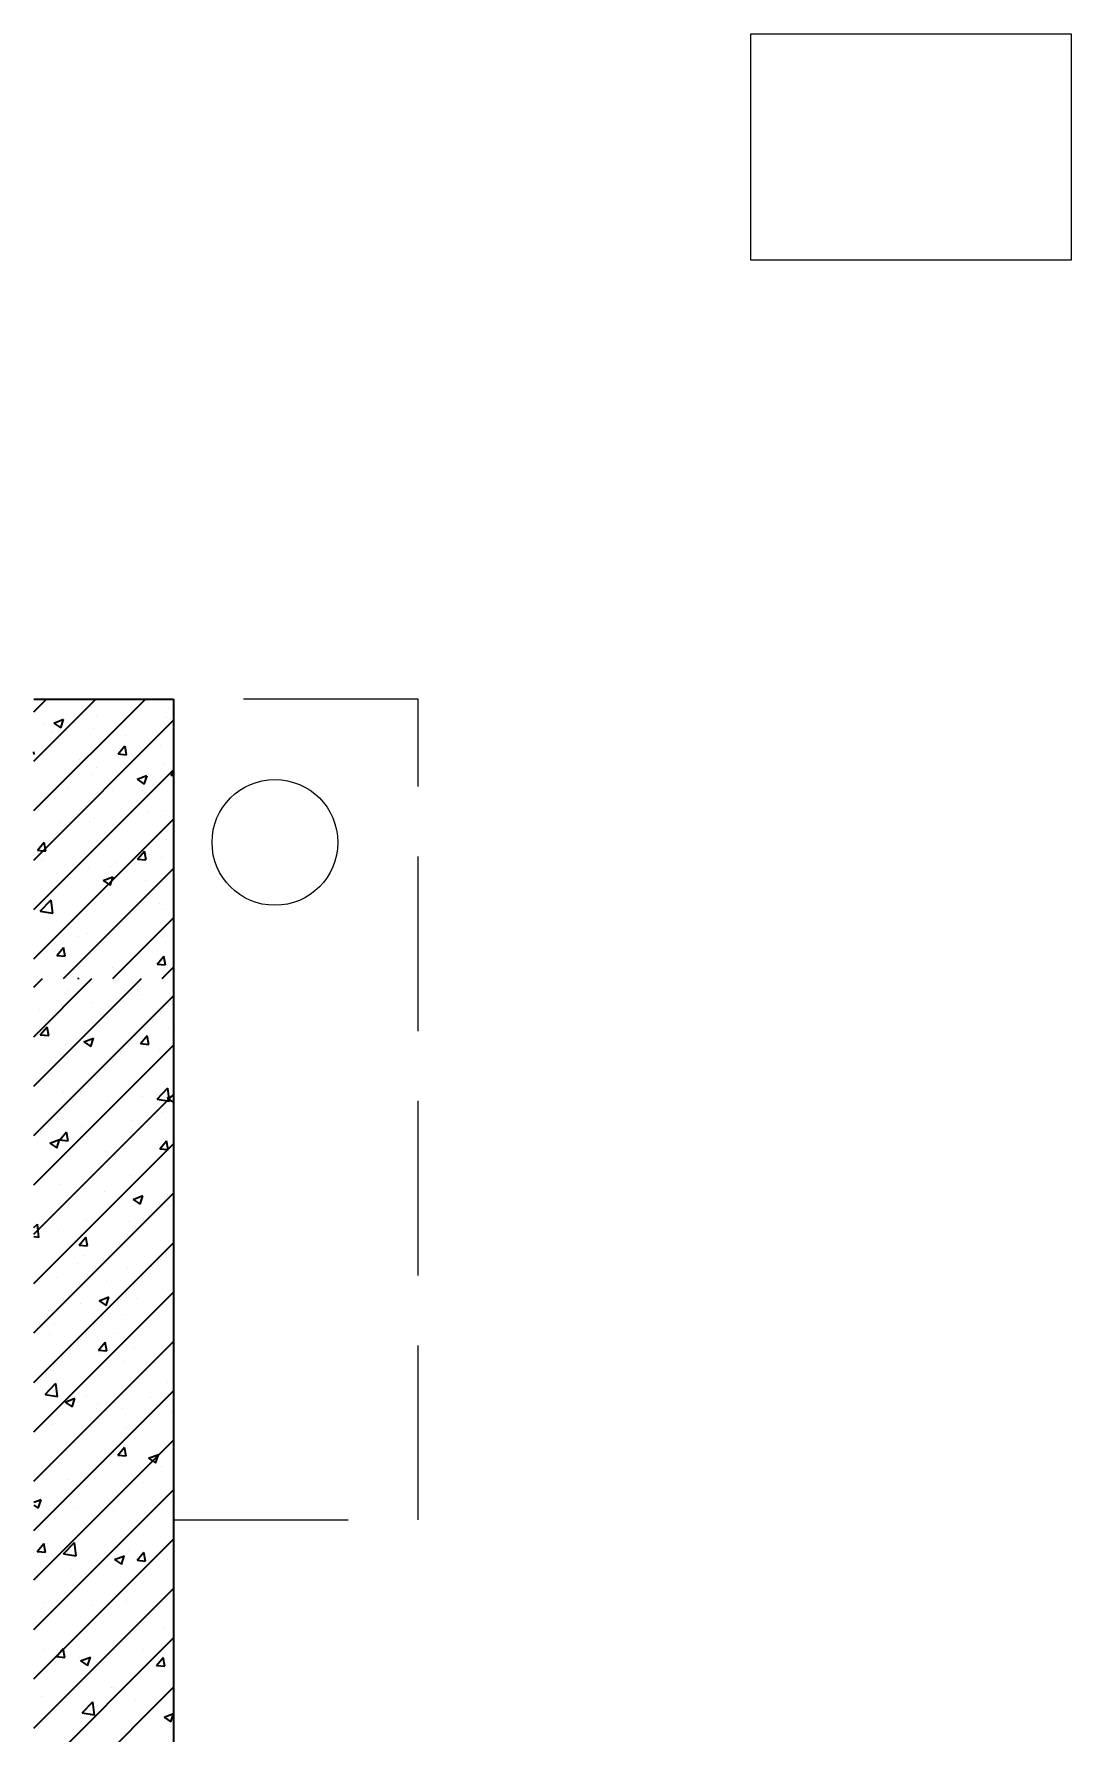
# Model space of a CAD drawing. Header units: inches. Extents: x 143994 to 247866, y 243815 to 272761.
# Drawn here: x 152626 to 154110, y 257056 to 259488 of the extents above; entities that cross this region are included whole.
import ezdxf

# ---------------------------------------------------------------- set-up
doc = ezdxf.new("R2010")
doc.units = ezdxf.units.IN
doc.header["$LTSCALE"] = 1000
doc.header["$MEASUREMENT"] = 0
doc.linetypes.add('DASH', pattern=[0.35, 0.25, -0.1])
doc.layers.add('0-建筑1F', color=127, linetype='Continuous')
doc.layers.add('PUB_TEXT', color=7, linetype='Continuous')
for name, color, linetype, lineweight in [('A-Flr-Misc', 252, 'Continuous', 9), ('A-Flr-Opng', 14, 'Continuous', 9), ('A-Wall', 254, 'Continuous', 35)]:
    doc.layers.add(name, color=color, linetype=linetype, lineweight=lineweight)

# ---------------------------------------------------------------- blocks, each defined once
blk = doc.blocks.new('144')
at = {"layer": 'A-Flr-Misc', "color": 127, "linetype": 'DASH'}
for p, q in [((634136.9, -381650.3), (633786.9, -381650.3)), ((633786.9, -381650.3), (633786.9, -382825.3)), ((634136.9, -382825.3), (634136.9, -381650.3)), ((633786.9, -382825.3), (634136.9, -382825.3))]:
    blk.add_line(p, q, dxfattribs=at)
at = {"layer": 'A-Flr-Opng', "color": 127}
blk.add_circle((633931.9, -381855.3), 90, dxfattribs=at)
at = {"layer": 'A-Wall', "color": 127}
for p, q in [((633586.9, -381650.3), (633786.9, -381650.3)), ((633786.9, -381650.3), (633786.9, -381995.3)), ((633786.9, -381995.3), (633786.9, -384945.3))]:
    blk.add_line(p, q, dxfattribs=at)
at = {"layer": 'A-Wall', "color": 127, "linetype": 'Continuous'}
for p, q in [((633586.9, -381668.3), (633605, -381650.3)), ((633586.9, -381739), (633675.7, -381650.3)), ((633586.9, -381809.8), (633746.4, -381650.3)), ((633586.9, -381880.5), (633786.9, -381680.5)), ((633615.3, -381684.4), (633629.3, -381679)), ((633625.3, -381691.3), (633629.4, -381679.3)), ((633676, -381675.3), (633676, -381675.3)), ((633728.8, -381669.3), (633728.8, -381669.3)), ((633776.4, -381677), (633776.4, -381677)), ((633778.9, -381662.7), (633778.9, -381662.7)), ((633782.7, -381679.8), (633782.7, -381679.8)), ((633602.5, -381685.9), (633602.5, -381685.9)), ((633611.4, -381697.6), (633611.4, -381697.6)), ((633615.3, -381684.4), (633625.3, -381691.1)), ((633672.5, -381692), (633672.5, -381692)), ((633718.1, -381702.1), (633718.1, -381702.1)), ((633587.3, -381728.8), (633586.9, -381725.7)), ((633586.9, -381728.6), (633587.2, -381728.6)), ((633707.6, -381728.7), (633717.2, -381717.2)), ((633707.6, -381728.7), (633719.5, -381729.8)), ((633719.6, -381730), (633717.3, -381717.4)), ((633768.6, -381717), (633768.6, -381717)), ((633586.9, -381951.2), (633786.9, -381751.2)), ((633651.9, -381737), (633651.9, -381737)), ((633676.2, -381748.2), (633676.2, -381748.2)), ((633726.3, -381741.6), (633726.3, -381741.6)), ((633774, -381743.6), (633774, -381743.6)), ((633636.2, -381776.9), (633636.2, -381776.9)), ((633670.1, -381758.6), (633670.1, -381758.6)), ((633734.7, -381764.9), (633748.7, -381759.6)), ((633734.7, -381764.9), (633744.7, -381771.7)), ((633744.7, -381771.9), (633748.8, -381759.8)), ((633782.9, -381759), (633786.9, -381754.8)), ((633782.9, -381759), (633786.9, -381759.6)), ((633699.8, -381780.9), (633699.8, -381780.9)), ((633742.9, -381781.4), (633742.9, -381781.4)), ((633586.9, -382021.9), (633786.9, -381821.9)), ((633623.6, -381827.1), (633623.6, -381827.1)), ((633667.7, -381825.2), (633667.7, -381825.2)), ((633673.6, -381820.5), (633673.6, -381820.5)), ((633749.4, -381810.5), (633749.4, -381810.5)), ((633771.5, -381810.2), (633771.5, -381810.2)), ((633776.2, -381850.9), (633776.2, -381850.9)), ((633591.9, -381866.6), (633601.5, -381855.1)), ((633591.9, -381866.6), (633603.8, -381867.7)), ((633603.9, -381867.9), (633601.6, -381855.3)), ((633659.6, -381870.9), (633659.6, -381870.9)), ((633735.3, -381879.2), (633745, -381867.7)), ((633747.4, -381880.4), (633745.1, -381867.9)), ((633597.2, -381879.1), (633597.2, -381879.1)), ((633621, -381899.4), (633621, -381899.4)), ((633629.2, -382050.3), (633786.9, -381892.6)), ((633665.2, -381891.8), (633665.2, -381891.8)), ((633696.8, -381889.4), (633696.8, -381889.4)), ((633704, -381883.6), (633704, -381883.6)), ((633735.3, -381879.2), (633747.3, -381880.2)), ((633769.1, -381876.8), (633769.1, -381876.8)), ((633639.4, -381906), (633639.4, -381906)), ((633686, -381910), (633700, -381904.6)), ((633686, -381910), (633696, -381916.7)), ((633696.1, -381916.9), (633700.1, -381904.8)), ((633746.2, -381910.5), (633746.2, -381910.5)), ((633595.9, -381953.8), (633611.5, -381937.6)), ((633613.8, -381956.8), (633611.6, -381937.8)), ((633766.7, -381943.4), (633766.7, -381943.4)), ((633595.9, -381953.8), (633613.7, -381956.6)), ((633644.2, -381968.3), (633644.2, -381968.3)), ((633662.8, -381958.4), (633662.8, -381958.4)), ((633700, -382050.3), (633786.9, -381963.3)), ((633768, -381970.2), (633768, -381970.2)), ((633770.5, -381951.6), (633770.5, -381951.6)), ((633651.3, -381990.3), (633651.3, -381990.3)), ((633664.2, -381985.3), (633664.2, -381985.3)), ((633771, -381989.8), (633771, -381989.8)), ((633619.6, -382017), (633629.3, -382005.6)), ((633619.6, -382017), (633631.6, -382018.1)), ((633631.7, -382018.3), (633629.4, -382005.8)), ((633763.1, -382029.6), (633772.7, -382018.1)), ((633764.3, -382009.9), (633764.3, -382009.9)), ((633775.1, -382030.9), (633772.8, -382018.3)), ((633660.4, -382024.9), (633660.4, -382024.9)), ((633699.3, -382034.2), (633699.3, -382034.2)), ((633717.9, -382030.5), (633717.9, -382030.5)), ((633763.1, -382029.6), (633775, -382030.6)), ((633767.9, -382023.9), (633767.9, -382023.9)), ((633770.7, -382050.3), (633786.9, -382034)), ((633586.9, -382062.7), (633599.3, -382050.3)), ((633586.9, -382133.4), (633670, -382050.3)), ((633586.9, -382204.1), (633740.7, -382050.3)), ((633591.5, -382047.2), (633591.5, -382047.2)), ((633634.8, -382067.9), (633634.8, -382067.9)), ((633649.7, -382050.3), (633651.4, -382049.6)), ((633651.3, -382050.3), (633651.5, -382049.8)), ((633703.1, -382052.4), (633703.1, -382052.4)), ((633735.1, -382065.8), (633735.1, -382065.8)), ((633586.9, -382274.8), (633786.9, -382074.8)), ((633594.9, -382094.7), (633594.9, -382094.7)), ((633634, -382078.6), (633634, -382078.6)), ((633670.7, -382084.7), (633670.7, -382084.7)), ((633741.5, -382072.4), (633741.5, -382072.4)), ((633596, -382130.8), (633605.6, -382119.3)), ((633596, -382130.8), (633608, -382131.9)), ((633608, -382132.1), (633605.6, -382119.6)), ((633658.2, -382140.8), (633672.2, -382135.4)), ((633658.2, -382140.8), (633668.2, -382147.5)), ((633662.9, -382142.4), (633662.9, -382142.4)), ((633668.2, -382147.7), (633672.2, -382135.6)), ((633732.6, -382132.4), (633732.6, -382132.4)), ((633739.5, -382143.4), (633749.1, -382131.9)), ((633739.5, -382143.4), (633751.4, -382144.4)), ((633751.4, -382144.6), (633749.1, -382132.1)), ((633779.5, -382122.4), (633779.5, -382122.4)), ((633586.9, -382345.5), (633786.9, -382145.5)), ((633618.1, -382163.6), (633618.1, -382163.6)), ((633631.6, -382145.2), (633631.6, -382145.2)), ((633659.6, -382147.2), (633659.6, -382147.2)), ((633744.4, -382147), (633744.4, -382147)), ((633766.3, -382151.7), (633766.3, -382151.7)), ((633586.9, -382416.2), (633786.9, -382216.2)), ((633629.2, -382211.7), (633629.2, -382211.7)), ((633730.2, -382198.9), (633730.2, -382198.9)), ((633763.2, -382223), (633778.8, -382206.8)), ((633781, -382226), (633778.8, -382207)), ((633691.8, -382225.9), (633691.8, -382225.9)), ((633741.8, -382219.3), (633741.8, -382219.3)), ((633763.2, -382223), (633781, -382225.8)), ((633777.6, -382221.3), (633786.9, -382217.8)), ((633777.6, -382221.3), (633786.9, -382227.6)), ((633620.6, -382249.4), (633620.6, -382249.4)), ((633654.6, -382261.7), (633654.6, -382261.7)), ((633727.4, -382253.9), (633727.4, -382253.9)), ((633771.2, -382241.7), (633771.2, -382241.7)), ((633586.9, -382486.9), (633786.9, -382286.9)), ((633609.6, -382285.8), (633623.6, -382280.5)), ((633609.6, -382285.8), (633619.5, -382292.5)), ((633619.5, -382292.8), (633623.6, -382280.7)), ((633623.8, -382281.3), (633633.4, -382269.8)), ((633623.8, -382281.3), (633635.7, -382282.3)), ((633626.7, -382278.3), (633626.7, -382278.3)), ((633635.7, -382282.5), (633633.4, -382270)), ((633662.8, -382276.3), (633662.8, -382276.3)), ((633727.8, -382265.5), (633727.8, -382265.5)), ((633765, -382288.2), (633765, -382288.2)), ((633767.2, -382293.8), (633776.8, -382282.3)), ((633769.6, -382280.8), (633769.6, -382280.8)), ((633779.2, -382295.1), (633776.8, -382282.5)), ((633639.2, -382304.8), (633639.2, -382304.8)), ((633689.2, -382298.2), (633689.2, -382298.2)), ((633702.5, -382305.6), (633702.5, -382305.6)), ((633767.2, -382293.8), (633779.2, -382294.9)), ((633725.3, -382332.1), (633725.3, -382332.1)), ((633586.9, -382557.6), (633786.9, -382357.6)), ((633624.3, -382344.9), (633624.3, -382344.9)), ((633687.6, -382355.6), (633687.6, -382355.6)), ((633729, -382366.4), (633743, -382361)), ((633738.9, -382373.3), (633743, -382361.2)), ((633636.6, -382377), (633636.6, -382377)), ((633712.4, -382367.1), (633712.4, -382367.1)), ((633729, -382366.4), (633738.9, -382373.1)), ((633778.9, -382375.6), (633778.9, -382375.6)), ((633586.9, -382406.8), (633591.9, -382401.6)), ((633594.1, -382420.8), (633591.8, -382401.8)), ((633662.3, -382395.6), (633662.3, -382395.6)), ((633722.9, -382398.7), (633722.9, -382398.7)), ((633586.9, -382419.5), (633594.1, -382420.6)), ((633586.9, -382628.3), (633786.9, -382428.3)), ((633621.9, -382411.5), (633621.9, -382411.5)), ((633651.5, -382431.7), (633661.1, -382420.2)), ((633651.5, -382431.7), (633663.5, -382432.7)), ((633663.5, -382433), (633661.1, -382420.4)), ((633786.1, -382429.3), (633786.1, -382429.3)), ((633648.7, -382457.8), (633648.7, -382457.8)), ((633659.7, -382446), (633659.7, -382446)), ((633619.5, -382478.1), (633619.5, -382478.1)), ((633720.5, -382465.3), (633720.5, -382465.3)), ((633755.4, -382462.3), (633755.4, -382462.3)), ((633586.9, -382699.1), (633786.9, -382499.1)), ((633680.3, -382511.4), (633694.3, -382506)), ((633690.2, -382518.3), (633694.3, -382506.2)), ((633690.8, -382484.6), (633690.8, -382484.6)), ((633733.4, -382508.2), (633733.4, -382508.2)), ((633770.7, -382495), (633770.7, -382495)), ((633783.5, -382501.6), (633783.5, -382501.6)), ((633607.1, -382524.8), (633607.1, -382524.8)), ((633654, -382515), (633654, -382515)), ((633680.3, -382511.4), (633690.2, -382518.1)), ((633718, -382531.8), (633718, -382531.8)), ((633617, -382544.6), (633617, -382544.6)), ((633586.9, -382769.8), (633786.9, -382569.8)), ((633608.9, -382559.4), (633608.9, -382559.4)), ((633679.3, -382582.1), (633688.9, -382570.7)), ((633691.2, -382583.4), (633688.9, -382570.9)), ((633701.9, -382558.9), (633701.9, -382558.9)), ((633715.6, -382563.9), (633715.6, -382563.9)), ((633730.9, -382580.5), (633730.9, -382580.5)), ((633679.3, -382582.1), (633691.2, -382583.2)), ((633680.8, -382587.1), (633680.8, -382587.1)), ((633715.6, -382598.4), (633715.6, -382598.4)), ((633602.8, -382645.8), (633618.4, -382629.6)), ((633614.6, -382611.2), (633614.6, -382611.2)), ((633620.6, -382648.7), (633618.4, -382629.7)), ((633778.3, -382628.9), (633778.3, -382628.9)), ((633586.9, -382840.5), (633786.9, -382640.5)), ((633602.8, -382645.8), (633620.6, -382648.5)), ((633631.6, -382656.4), (633645.6, -382651)), ((633641.6, -382663.3), (633645.6, -382651.3)), ((633661.7, -382648.9), (633661.7, -382648.9)), ((633754, -382649.4), (633754, -382649.4)), ((633612.2, -382677.8), (633612.2, -382677.8)), ((633628.2, -382666), (633628.2, -382666)), ((633631.6, -382656.4), (633641.6, -382663.1)), ((633676.7, -382666.1), (633676.7, -382666.1)), ((633678.3, -382659.4), (633678.3, -382659.4)), ((633713.2, -382665), (633713.2, -382665)), ((633783.5, -382670.7), (633783.5, -382670.7)), ((633612.1, -382688.5), (633612.1, -382688.5)), ((633718.9, -382693), (633718.9, -382693)), ((633586.9, -382911.2), (633786.9, -382711.2)), ((633707, -382732.6), (633716.6, -382721.1)), ((633719, -382733.8), (633716.6, -382721.3)), ((633609.7, -382744.4), (633609.7, -382744.4)), ((633625.7, -382738.3), (633625.7, -382738.3)), ((633701.4, -382728.3), (633701.4, -382728.3)), ((633707, -382732.6), (633719, -382733.6)), ((633710.7, -382731.6), (633710.7, -382731.6)), ((633751, -382736.9), (633765, -382731.6)), ((633751, -382736.9), (633761, -382743.6)), ((633761, -382743.9), (633765, -382731.8)), ((633770.1, -382748.2), (633770.1, -382748.2)), ((633636.9, -382767.8), (633636.9, -382767.8)), ((633653.4, -382768.2), (633653.4, -382768.2)), ((633743.7, -382772.3), (633743.7, -382772.3)), ((633586.9, -382981.9), (633786.9, -382781.9)), ((633586.9, -382799.9), (633597, -382796.1)), ((633592.9, -382808.4), (633597, -382796.3)), ((633708.3, -382798.2), (633708.3, -382798.2)), ((633775.1, -382790.5), (633775.1, -382790.5)), ((633586.9, -382804.1), (633592.9, -382808.2)), ((633607.3, -382811), (633607.3, -382811)), ((633648.8, -382807.2), (633648.8, -382807.2)), ((633701.4, -382812.2), (633701.4, -382812.2)), ((633586.9, -383052.6), (633786.9, -382852.6)), ((633591.3, -382870.5), (633600.9, -382859)), ((633591.3, -382870.5), (633603.3, -382871.5)), ((633598, -382870), (633598, -382870)), ((633603.3, -382871.7), (633600.9, -382859.2)), ((633629.3, -382873.7), (633644.9, -382857.5)), ((633647.1, -382876.7), (633644.9, -382857.7)), ((633705.9, -382864.7), (633705.9, -382864.7)), ((633722.5, -382869.4), (633722.5, -382869.4)), ((633734.8, -382883), (633744.4, -382871.5)), ((633746.7, -382884.3), (633744.4, -382871.7)), ((633772.6, -382862.8), (633772.6, -382862.8)), ((633596.2, -382886.1), (633596.2, -382886.1)), ((633604.9, -382877.5), (633604.9, -382877.5)), ((633629.3, -382873.7), (633647.1, -382876.5)), ((633640.1, -382896.9), (633640.1, -382896.9)), ((633702.4, -382882), (633716.4, -382876.6)), ((633702.4, -382882), (633712.3, -382888.7)), ((633704.7, -382874.5), (633704.7, -382874.5)), ((633712.3, -382888.9), (633716.3, -382876.8)), ((633734.8, -382883), (633746.7, -382884.1)), ((633777.7, -382882.1), (633777.7, -382882.1)), ((633661.1, -382902.2), (633661.1, -382902.2)), ((633746.9, -382901.4), (633746.9, -382901.4)), ((633586.9, -383123.3), (633786.9, -382923.3)), ((633602.4, -382944.1), (633602.4, -382944.1)), ((633703.4, -382931.3), (633703.4, -382931.3)), ((633720, -382941.7), (633720, -382941.7)), ((633669.9, -382948.3), (633669.9, -382948.3)), ((633586.9, -383194), (633786.9, -382994)), ((633664.9, -382976.2), (633664.9, -382976.2)), ((633771.7, -382980.7), (633771.7, -382980.7)), ((633600, -383010.7), (633600, -383010.7)), ((633619.1, -383020.9), (633628.7, -383009.4)), ((633631, -383022.2), (633628.7, -383009.6)), ((633701, -382997.9), (633701, -382997.9)), ((633743.1, -383010.6), (633743.1, -383010.6)), ((633769.5, -383001.5), (633769.5, -383001.5)), ((633617.3, -383027.2), (633617.3, -383027.2)), ((633619.1, -383020.9), (633631, -383022)), ((633652.8, -383021.5), (633652.8, -383021.5)), ((633653.7, -383027), (633667.7, -383021.6)), ((633653.7, -383027), (633663.6, -383033.7)), ((633663.6, -383033.9), (633667.7, -383021.8)), ((633667.3, -383020.6), (633667.3, -383020.6)), ((633762.5, -383033.5), (633772.1, -383022)), ((633762.5, -383033.5), (633774.5, -383034.5)), ((633774.5, -383034.7), (633772.1, -383022.2)), ((633586.9, -383264.7), (633786.9, -383064.7)), ((633698.6, -383064.5), (633698.6, -383064.5)), ((633700.8, -383065.4), (633700.8, -383065.4)), ((633597.6, -383077.3), (633597.6, -383077.3)), ((633626, -383078.4), (633626, -383078.4)), ((633655.8, -383101.6), (633671.4, -383085.4)), ((633673.6, -383104.6), (633671.4, -383085.6)), ((633690.5, -383089.5), (633690.5, -383089.5)), ((633732.7, -383082.9), (633732.7, -383082.9)), ((633614.7, -383099.5), (633614.7, -383099.5)), ((633655.8, -383101.6), (633673.6, -383104.4)), ((633668.2, -383105.2), (633668.2, -383105.2)), ((633773.1, -383107.5), (633786.9, -383102.2)), ((633773.1, -383107.5), (633783, -383114.2)), ((633774.9, -383109.8), (633774.9, -383109.8)), ((633783, -383114.4), (633786.9, -383102.8))]:
    blk.add_line(p, q, dxfattribs=at)
at = {"layer": 'PUB_TEXT', "color": 127}
for p, q in [((634613.5, -380697.9), (635071.8, -380697.9)), ((634613.5, -381021.7), (634613.5, -380697.9)), ((635071.8, -380697.9), (635071.8, -381021.7)), ((635071.8, -381021.7), (634613.5, -381021.7))]:
    blk.add_line(p, q, dxfattribs=at)

msp = doc.modelspace()

# ---------------------------------------------------------------- block references
at = {"layer": '0-建筑1F'}
msp.add_blockref('144', (-480961.31, 640186.38), dxfattribs=at)

doc.saveas('drawing.dxf')
